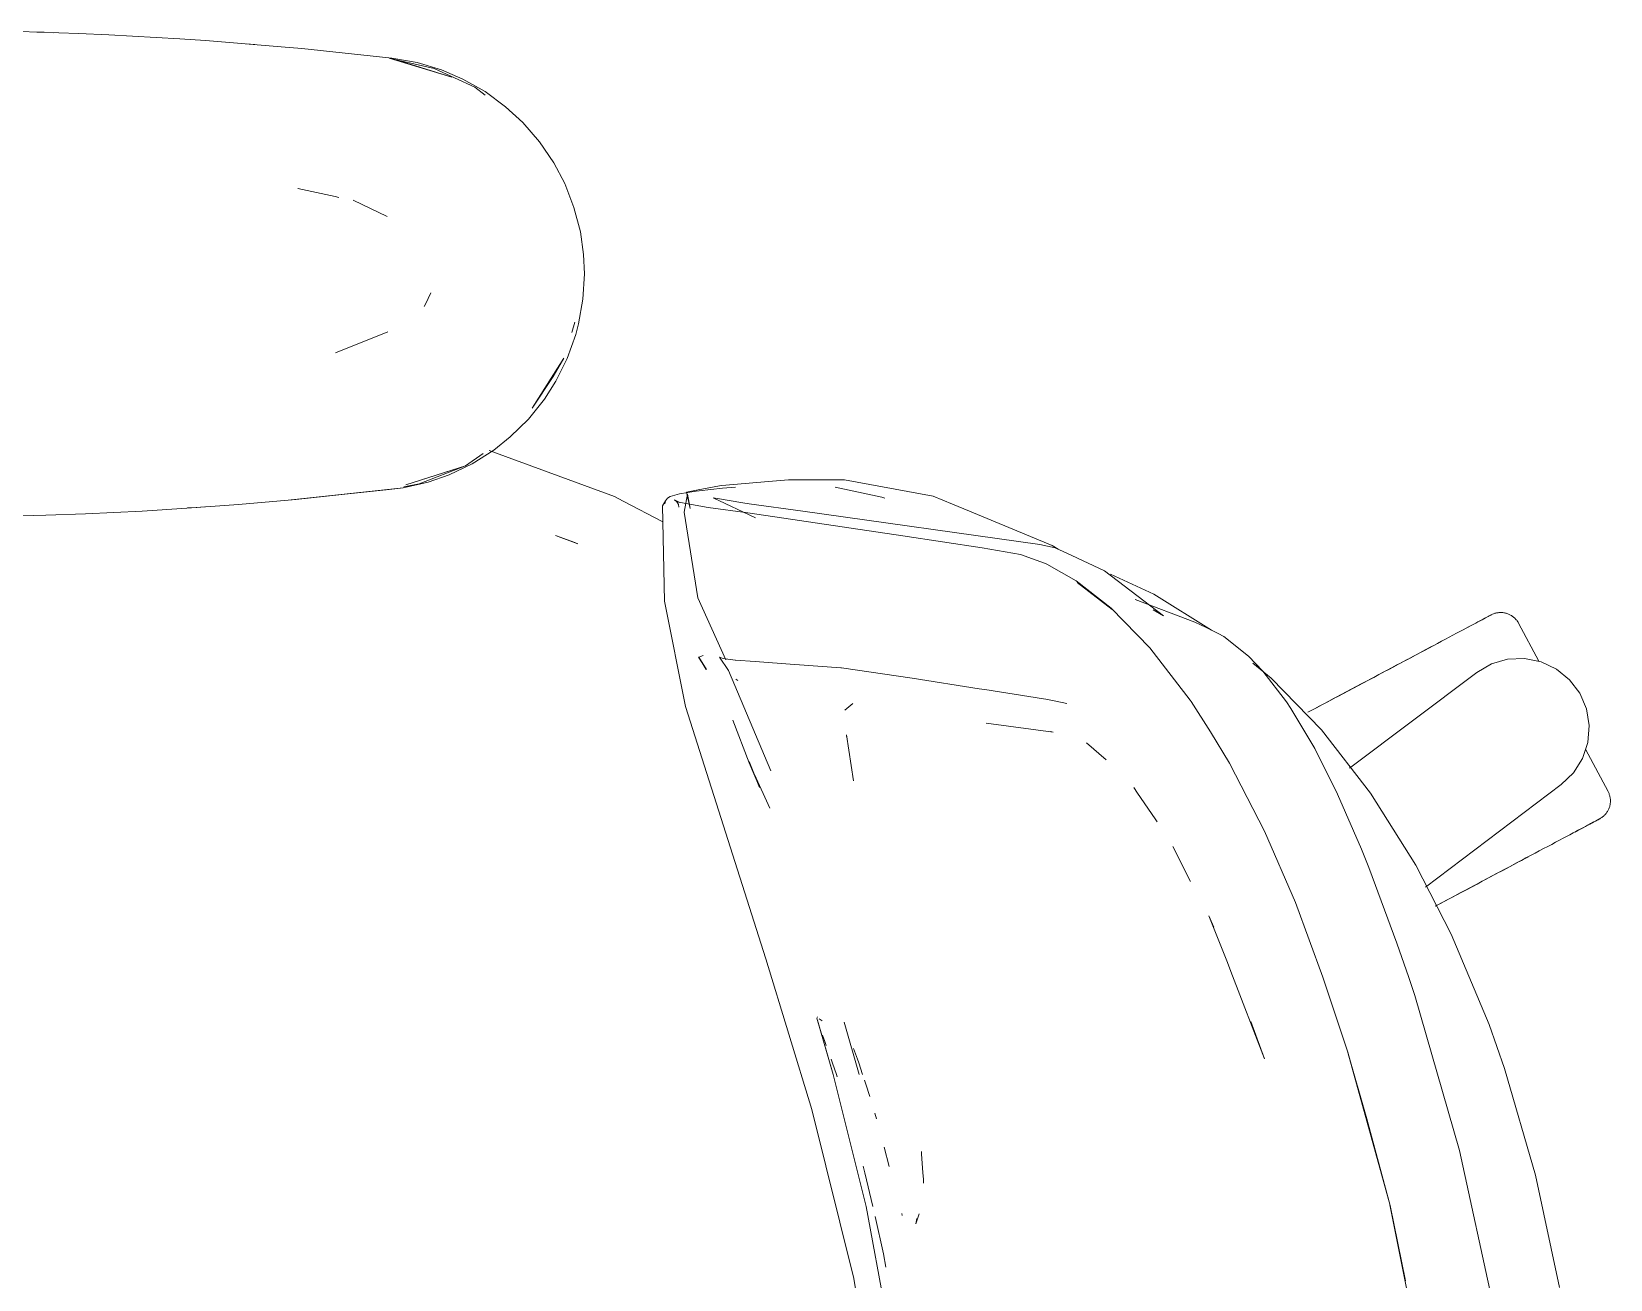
# Model space of a CAD drawing. Header units: millimetres. Extents: x 155927 to 295199, y -4084 to 97293.
# Drawn here: x 192864.7 to 193179, y 12822.4 to 13070.9 of the extents above; entities that cross this region are included whole.
import ezdxf

# ---------------------------------------------------------------- set-up
doc = ezdxf.new("R2010")
doc.units = ezdxf.units.MM
doc.header["$MEASUREMENT"] = 0
doc.layers.add('G-IMPT', color=8, linetype='CONTINUOUS', lineweight=9)
doc.layers.add('I-FURN', color=8, linetype='CONTINUOUS', lineweight=9)

msp = doc.modelspace()

# ---------------------------------------------------------------- linework, layer by layer
at = {"layer": 'G-IMPT'}
for p, q in [((192874.04, 13070.47), (192862.28, 13070.85)), ((192867.22, 13070.72), (192865.72, 13070.73)), ((192869.15, 13070.61), (192867.22, 13070.72)), ((192874.04, 13070.47), (192880.06, 13070.21)), ((192894.2, 13069.4), (192880.06, 13070.21)), ((192899.29, 13069.08), (192894.2, 13069.4)), ((192899.29, 13069.08), (192914.35, 13067.83)), ((192907.47, 13068.43), (192909.15, 13068.26)), ((192914.35, 13067.83), (192918.47, 13067.48)), ((192918.47, 13067.48), (192936.4, 13065.58)), ((192935.89, 13065.58), (192948.35, 13061.75)), ((192935.89, 13065.58), (192939.2, 13064.66)), ((192936.4, 13065.58), (192941.44, 13064.68)), ((192944.86, 13063.53), (192936.45, 13065.45)), ((192948.35, 13061.75), (192939.2, 13064.66)), ((192946.31, 13063.22), (192941.44, 13064.68)), ((192944.86, 13063.53), (192952.92, 13059.8)), ((192950.55, 13061.41), (192946.31, 13063.22)), ((192950.55, 13061.41), (192954.99, 13058.89)), ((192955.03, 13058.2), (192952.92, 13059.8)), ((192959.07, 13055.9), (192954.99, 13058.89)), ((192959.07, 13055.9), (192962.51, 13052.73)), ((192965.83, 13048.9), (192962.51, 13052.73)), ((192968.66, 13044.73), (192965.83, 13048.9)), ((192968.66, 13044.73), (192970.85, 13040.57)), ((192970.85, 13040.57), (192972.68, 13035.85)), ((192917.76, 13039.59), (192917.69, 13039.61)), ((192917.69, 13039.61), (192925.12, 13038.04)), ((192925.88, 13037.83), (192925.12, 13038.04)), ((192935.52, 13034), (192928.73, 13037.27)), ((192973.95, 13030.99), (192972.68, 13035.85)), ((192973.95, 13030.99), (192974.59, 13026.47)), ((192974.76, 13022.63), (192974.59, 13026.47)), ((192974.76, 13022.63), (192974.47, 13017.59)), ((192944.15, 13018.8), (192943.14, 13016.58)), ((192943.14, 13016.58), (192942.84, 13016.13)), ((192974.47, 13017.59), (192973.59, 13012.64)), ((192972.23, 13010.95), (192972.84, 13012.98)), ((192973.59, 13012.64), (192973.02, 13010.51)), ((192925.18, 13006.91), (192935.61, 13011.05)), ((192971.31, 13005.74), (192973.02, 13010.51)), ((192970.67, 13005.83), (192964.34, 12995.88)), ((192970.67, 13005.83), (192968.51, 13002.16)), ((192971.31, 13005.74), (192969.07, 13001.23)), ((192968.51, 13002.16), (192964.34, 12995.88)), ((192969.07, 13001.23), (192966.81, 12997.68)), ((192963.62, 12993.7), (192966.81, 12997.68)), ((192963.62, 12993.7), (192960.01, 12990.15)), ((192960.01, 12990.15), (192956.7, 12987.53)), ((192951.06, 12984.41), (192954.63, 12986.83)), ((192952.38, 12984.8), (192956.7, 12987.53)), ((192955.81, 12987.41), (192974.75, 12980.47)), ((192951.06, 12984.41), (192939.2, 12980.59)), ((192948.35, 12983.51), (192939.2, 12980.59)), ((192941.84, 12980.8), (192951.06, 12984.41)), ((192952.38, 12984.8), (192947.8, 12982.61)), ((192951.06, 12984.41), (192948.35, 12983.51)), ((192938.7, 12980.01), (192915.75, 12977.55)), ((192938.7, 12980.01), (192917.27, 12977.66)), ((192938.7, 12980.01), (192935.89, 12979.68)), ((192938.7, 12980.01), (192943.67, 12981.16)), ((192938.78, 12980.22), (192941.84, 12980.8)), ((192947.8, 12982.61), (192943.67, 12981.16)), ((192974.75, 12980.47), (192980.72, 12978.28)), ((193001.64, 12980.41), (192997.39, 12979.6)), ((192997.59, 12979.42), (193002.28, 12979.93)), ((193002.11, 12980.45), (193001.64, 12980.41)), ((193002.11, 12980.45), (193011.44, 12981.26)), ((193002.28, 12979.93), (193004.87, 12980.15)), ((193011.44, 12981.26), (193015.39, 12981.6)), ((193019.56, 12981.6), (193015.39, 12981.6)), ((193026.53, 12981.57), (193019.56, 12981.6)), ((193024.66, 12980.16), (193033.97, 12978.12)), ((193026.53, 12981.57), (193044.22, 12978.33)), ((192917.27, 12977.66), (192905.87, 12976.67)), ((192915.75, 12977.55), (192935.89, 12979.68)), ((192982.48, 12977.36), (192980.72, 12978.28)), ((192990.38, 12973.21), (192982.48, 12977.36)), ((192990.32, 12976.4), (192990.93, 12977.44)), ((192990.8, 12976.81), (192990.93, 12977.44)), ((192990.8, 12976.81), (192990.9, 12977.36)), ((192990.93, 12977.44), (192990.9, 12977.36)), ((192991.3, 12977.93), (192990.93, 12977.44)), ((192991.84, 12978.25), (192991.3, 12977.93)), ((192991.84, 12978.25), (192993.7, 12978.8)), ((192993.19, 12977.21), (192992.69, 12977.61)), ((192993.79, 12977.05), (192992.69, 12977.61)), ((192993.79, 12977.05), (192993.17, 12977.22)), ((192993.17, 12977.22), (192999.43, 12976.11)), ((192993.19, 12977.21), (192993.51, 12976.67)), ((192996.98, 12979.34), (192993.7, 12978.8)), ((192995.3, 12978.74), (192994.62, 12975.16)), ((192997.39, 12979.6), (192995.07, 12979.15)), ((192995.79, 12975.87), (192995.07, 12979.15)), ((192995.79, 12975.87), (192995.3, 12978.74)), ((192996.98, 12979.34), (192997.59, 12979.42)), ((193000.4, 12978.02), (193008.81, 12974.03)), ((193000.4, 12978.02), (193001.27, 12977.87)), ((193006.29, 12977.04), (193001.27, 12977.87)), ((193006.29, 12977.04), (193007.59, 12976.82)), ((193018.25, 12975.38), (193007.59, 12976.82)), ((193033.97, 12978.12), (193034.55, 12977.96)), ((193044.22, 12978.33), (193048.08, 12976.74)), ((192855.22, 12974.25), (192867.53, 12974.55)), ((192875.4, 12974.84), (192867.53, 12974.55)), ((192875.4, 12974.84), (192886.71, 12975.38)), ((192895.58, 12975.94), (192886.71, 12975.38)), ((192895.58, 12975.94), (192905.87, 12976.67)), ((192897.62, 12976.08), (192895.72, 12975.99)), ((192897.62, 12976.08), (192899.04, 12976.21)), ((192990.7, 12957.42), (192990.32, 12976.4)), ((192993.59, 12976.17), (192993.51, 12976.67)), ((192997.33, 12958.12), (192994.62, 12975.16)), ((192999.43, 12976.11), (193007.28, 12975)), ((193007.28, 12975), (193038.16, 12970.44)), ((193018.25, 12975.38), (193065.47, 12968.71)), ((193051.45, 12975.35), (193048.08, 12976.74)), ((193067.9, 12968.55), (193051.45, 12975.35)), ((192973.44, 12968.87), (192968.98, 12970.51)), ((192968.98, 12970.51), (192972.86, 12969.13)), ((192973.44, 12968.87), (192972.86, 12969.13)), ((193038.16, 12970.44), (193053.93, 12968.05)), ((193061.6, 12966.75), (193053.93, 12968.05)), ((193065.47, 12968.71), (193068.46, 12968.06)), ((193069.07, 12967.78), (193067.9, 12968.55)), ((193071.82, 12966.5), (193068.46, 12968.06)), ((193061.6, 12966.75), (193066.39, 12964.99)), ((193066.81, 12964.78), (193066.39, 12964.99)), ((193072.64, 12961.49), (193066.81, 12964.78)), ((193071.82, 12966.5), (193078.34, 12963.46)), ((193072.64, 12961.49), (193079.61, 12956.07)), ((193079.82, 12955.77), (193072.87, 12961.17)), ((193072.87, 12961.17), (193076.25, 12958.58)), ((193090.05, 12954.52), (193078.34, 12963.46)), ((193079.53, 12962.79), (193088.16, 12958.81)), ((192997.33, 12958.12), (193002.94, 12945.77)), ((193079.82, 12955.77), (193076.25, 12958.58)), ((193088.16, 12958.81), (193099.61, 12951.68)), ((192990.7, 12957.42), (192994.9, 12936.46)), ((193087.35, 12948.17), (193079.61, 12956.07)), ((193084.39, 12957.75), (193096.3, 12953.24)), ((193090.05, 12954.52), (193088.02, 12955.68)), ((193098.53, 12952.17), (193096.3, 12953.24)), ((193100.97, 12950.99), (193098.53, 12952.17)), ((193102.1, 12950.38), (193100.97, 12950.99)), ((193102.1, 12950.38), (193106.97, 12946.51)), ((192997.47, 12946.29), (192997.54, 12946.31)), ((192997.47, 12946.29), (192999.06, 12943.83)), ((192998.41, 12946.58), (192997.54, 12946.31)), ((192999.06, 12943.83), (192997.54, 12946.31)), ((192997.54, 12946.31), (192999.02, 12943.84)), ((193002.4, 12946), (193001.68, 12946.28)), ((193001.68, 12946.28), (193003.44, 12943.62)), ((193002.4, 12946), (193002.41, 12945.99)), ((193004.79, 12945.7), (193002.41, 12945.99)), ((193004.79, 12945.7), (193004.87, 12945.69)), ((193008.75, 12945.4), (193004.87, 12945.69)), ((193016.61, 12944.83), (193008.75, 12945.4)), ((193087.35, 12948.17), (193095.37, 12937.74)), ((193106.97, 12946.51), (193109.86, 12943.49)), ((193003.44, 12943.62), (193011.87, 12923.64)), ((193017.6, 12944.76), (193016.61, 12944.83)), ((193025.84, 12944.14), (193017.6, 12944.76)), ((193025.84, 12944.14), (193025.92, 12944.13)), ((193039.99, 12942.1), (193025.92, 12944.13)), ((193111.53, 12942.07), (193107.86, 12945.07)), ((193109.86, 12943.49), (193114.57, 12937.36)), ((193004.89, 12941.9), (193005.33, 12941.63)), ((193039.99, 12942.1), (193053.34, 12939.99)), ((193053.34, 12939.99), (193053.86, 12939.91)), ((193054.46, 12939.81), (193053.86, 12939.91)), ((193054.46, 12939.81), (193066.19, 12938.01)), ((193111.53, 12942.07), (193121.49, 12931.78)), ((193010.89, 12886.22), (192994.9, 12936.46)), ((193026.58, 12935.75), (193028.22, 12937.03)), ((193066.19, 12938.01), (193066.66, 12937.94)), ((193068.64, 12937.51), (193066.66, 12937.94)), ((193070.8, 12937.05), (193068.64, 12937.51)), ((193095.54, 12937.48), (193095.37, 12937.74)), ((193099.42, 12931.38), (193095.54, 12937.48)), ((193114.57, 12937.36), (193115.44, 12936.07)), ((193120.17, 12928.07), (193115.44, 12936.07)), ((193007.58, 12925.27), (193004.32, 12933.74)), ((193054.76, 12933.13), (193068.12, 12931.35)), ((193026.93, 12930.81), (193028.33, 12921.64)), ((193026.93, 12930.81), (193026.97, 12930.46)), ((193068.12, 12931.35), (193067.65, 12931.5)), ((193099.42, 12931.38), (193103.19, 12925.15)), ((193131.29, 12919.18), (193121.49, 12931.78)), ((193078.62, 12925.85), (193074.71, 12929.19)), ((193120.48, 12927.47), (193120.17, 12928.07)), ((193120.48, 12927.47), (193124.48, 12919.46)), ((193009.6, 12920.37), (193007.57, 12925.48)), ((193007.57, 12925.48), (193009.6, 12920.36)), ((193007.58, 12925.27), (193009.6, 12920.37)), ((193106.75, 12918.36), (193103.19, 12925.15)), ((193008.6, 12922.9), (193011.65, 12916.18)), ((193084.89, 12919.22), (193084.14, 12920.32)), ((193084.89, 12919.22), (193088.39, 12914.09)), ((193106.75, 12918.36), (193110.14, 12911.64)), ((193124.7, 12919.02), (193124.48, 12919.46)), ((193124.7, 12919.02), (193129.47, 12908.06)), ((193140.27, 12904.88), (193131.29, 12919.18)), ((193088.39, 12914.09), (193088.78, 12913.51)), ((193116.32, 12897.41), (193110.14, 12911.64)), ((193091.92, 12908.61), (193095.46, 12901.64)), ((193129.47, 12908.06), (193130.95, 12904.38)), ((193147.36, 12891.1), (193140.27, 12904.88)), ((193136.55, 12889.31), (193130.95, 12904.38)), ((193121.78, 12882.53), (193116.32, 12897.41)), ((193102.81, 12885.45), (193099.09, 12894.78)), ((193099.09, 12894.78), (193100.09, 12892.53)), ((193136.55, 12889.31), (193138.89, 12882.49)), ((193154.88, 12873.13), (193147.36, 12891.1)), ((193020.07, 12856.24), (193010.89, 12886.22)), ((193103.48, 12883.72), (193102.81, 12885.45)), ((193110.19, 12866.28), (193103.48, 12883.72)), ((193121.78, 12882.53), (193126.79, 12867.61)), ((193140.08, 12878.88), (193138.89, 12882.49)), ((193140.08, 12878.88), (193149.03, 12848.05)), ((193021.03, 12874.42), (193021.16, 12874.66)), ((193024.3, 12863.2), (193021.03, 12874.42)), ((193024.3, 12863.2), (193021.18, 12874.02)), ((193021.24, 12873.73), (193021.18, 12874.02)), ((193024.3, 12863.2), (193021.24, 12873.73)), ((193022.12, 12873.88), (193021.51, 12874.26)), ((193022.12, 12873.88), (193021.91, 12874.03)), ((193029.49, 12863.19), (193026.46, 12873.62)), ((193110.19, 12866.28), (193107.47, 12873.71)), ((193154.88, 12873.13), (193157.95, 12864.4)), ((193022.57, 12869.94), (193022.18, 12871.01)), ((193022.92, 12868.97), (193022.57, 12869.94)), ((193028.37, 12868.37), (193029.13, 12866.21)), ((193130.52, 12854.36), (193126.74, 12867.53)), ((193135.17, 12837.12), (193126.74, 12867.53)), ((193135.17, 12837.12), (193126.79, 12867.61)), ((193023.91, 12866.22), (193024.19, 12865.42)), ((193024.93, 12863.19), (193024.19, 12865.42)), ((193029.38, 12865.49), (193029.13, 12866.21)), ((193029.38, 12865.49), (193030.16, 12863.19)), ((193157.95, 12864.4), (193164.12, 12843.15)), ((193030.85, 12836.88), (193024.3, 12863.2)), ((193024.93, 12863.19), (193025.08, 12862.74)), ((193030.53, 12862.05), (193030.78, 12861.27)), ((193030.78, 12861.27), (193031.57, 12858.78)), ((193020.07, 12856.24), (193028.38, 12822.56)), ((193032.56, 12855.48), (193032.89, 12854.36)), ((193130.52, 12854.36), (193135.17, 12837.12)), ((193034.47, 12848.69), (193035.46, 12844.83)), ((193034.47, 12848.69), (193034.86, 12847.17)), ((193155.69, 12817.26), (193149.03, 12848.05)), ((193030.61, 12843.61), (193030.27, 12844.9)), ((193041.89, 12847.34), (193041.86, 12847.82)), ((193042.16, 12843.63), (193041.89, 12847.34)), ((193032.17, 12836.86), (193030.61, 12843.61)), ((193042.16, 12843.63), (193042.26, 12842.26)), ((193042.27, 12841.56), (193042.26, 12842.26)), ((193164.12, 12843.15), (193168.94, 12820.79)), ((193030.85, 12836.88), (193035.78, 12810.21)), ((193038.06, 12835.07), (193037.93, 12835.48)), ((193040.73, 12833.47), (193041.42, 12835.42)), ((193141.34, 12805.99), (193135.13, 12837.23)), ((193135.13, 12837.23), (193141.34, 12806.07)), ((193135.17, 12837.12), (193138.25, 12822.09)), ((193034.33, 12827.47), (193032.62, 12834.89)), ((193040.73, 12833.47), (193040.95, 12834.52)), ((193034.8, 12824.83), (193034.33, 12827.47)), ((193028.38, 12822.56), (193034.64, 12784.82))]:
    msp.add_line(p, q, dxfattribs=at)
at = {"layer": 'I-FURN'}
for p, q in [((193155.31, 12954.7), (193155.46, 12954.78)), ((193155.46, 12954.78), (193155.6, 12954.84)), ((193155.6, 12954.84), (193155.75, 12954.91)), ((193155.75, 12954.91), (193155.9, 12954.96)), ((193155.9, 12954.96), (193156.06, 12955.01)), ((193156.06, 12955.01), (193156.21, 12955.05)), ((193156.21, 12955.05), (193156.37, 12955.09)), ((193156.37, 12955.09), (193156.53, 12955.12)), ((193156.53, 12955.12), (193156.69, 12955.14)), ((193156.69, 12955.14), (193156.85, 12955.16)), ((193156.85, 12955.16), (193157.01, 12955.17)), ((193157.01, 12955.17), (193157.17, 12955.18)), ((193157.17, 12955.18), (193157.33, 12955.17)), ((193157.33, 12955.17), (193157.49, 12955.17)), ((193157.49, 12955.17), (193157.65, 12955.15)), ((193157.65, 12955.15), (193157.81, 12955.13)), ((193157.81, 12955.13), (193157.97, 12955.1)), ((193157.97, 12955.1), (193158.13, 12955.07)), ((193158.13, 12955.07), (193158.29, 12955.03)), ((193158.29, 12955.03), (193158.44, 12954.98)), ((193158.44, 12954.98), (193158.59, 12954.93)), ((193158.59, 12954.93), (193158.74, 12954.87)), ((193158.74, 12954.87), (193158.89, 12954.81)), ((193158.89, 12954.81), (193159.04, 12954.74)), ((193149.72, 12951.73), (193149.07, 12951.39)), ((193150.34, 12952.06), (193149.72, 12951.73)), ((193150.92, 12952.37), (193150.34, 12952.06)), ((193150.61, 12952.2), (193151.18, 12952.51)), ((193151.47, 12952.66), (193150.92, 12952.37)), ((193151.18, 12952.51), (193151.72, 12952.79)), ((193151.99, 12952.94), (193151.47, 12952.66)), ((193151.72, 12952.79), (193152.22, 12953.06)), ((193152.47, 12953.19), (193151.99, 12952.94)), ((193152.22, 12953.06), (193152.68, 12953.31)), ((193152.92, 12953.43), (193152.47, 12953.19)), ((193152.68, 12953.31), (193153.11, 12953.53)), ((193153.33, 12953.65), (193152.92, 12953.43)), ((193153.11, 12953.53), (193153.51, 12953.74)), ((193153.7, 12953.85), (193153.33, 12953.65)), ((193153.51, 12953.74), (193153.86, 12953.93)), ((193154.04, 12954.03), (193153.7, 12953.85)), ((193153.86, 12953.93), (193154.18, 12954.1)), ((193154.33, 12954.18), (193154.04, 12954.03)), ((193154.18, 12954.1), (193154.46, 12954.25)), ((193154.59, 12954.32), (193154.33, 12954.18)), ((193154.46, 12954.25), (193154.7, 12954.38)), ((193154.81, 12954.44), (193154.59, 12954.32)), ((193154.7, 12954.38), (193154.9, 12954.48)), ((193154.99, 12954.53), (193154.81, 12954.44)), ((193154.9, 12954.48), (193155.06, 12954.57)), ((193155.13, 12954.61), (193154.99, 12954.53)), ((193155.06, 12954.57), (193155.18, 12954.64)), ((193155.23, 12954.66), (193155.13, 12954.61)), ((193155.18, 12954.64), (193155.27, 12954.68)), ((193155.29, 12954.69), (193155.23, 12954.66)), ((193155.27, 12954.68), (193155.31, 12954.7)), ((193155.31, 12954.7), (193155.29, 12954.69)), ((193155.31, 12954.7), (193155.31, 12954.7)), ((193159.04, 12954.74), (193159.18, 12954.66)), ((193159.18, 12954.66), (193159.32, 12954.58)), ((193159.32, 12954.58), (193159.45, 12954.49)), ((193159.45, 12954.49), (193159.58, 12954.4)), ((193159.58, 12954.4), (193159.71, 12954.3)), ((193159.71, 12954.3), (193159.84, 12954.2)), ((193159.84, 12954.2), (193159.96, 12954.09)), ((193159.96, 12954.09), (193160.07, 12953.98)), ((193160.07, 12953.98), (193160.18, 12953.86)), ((193160.18, 12953.86), (193160.29, 12953.74)), ((193160.29, 12953.74), (193160.39, 12953.62)), ((193160.39, 12953.62), (193160.49, 12953.49)), ((193160.49, 12953.49), (193160.58, 12953.35)), ((193160.58, 12953.35), (193160.66, 12953.22)), ((193160.66, 12953.22), (193160.74, 12953.08)), ((193160.74, 12953.08), (193160.76, 12953.04)), ((193164.8, 12945.46), (193160.76, 12953.04)), ((193143.76, 12948.56), (193142.9, 12948.1)), ((193143.3, 12948.32), (193144.14, 12948.77)), ((193144.59, 12949), (193143.76, 12948.56)), ((193145.4, 12949.44), (193144.59, 12949)), ((193146.19, 12949.85), (193145.4, 12949.44)), ((193146.95, 12950.26), (193146.19, 12949.85)), ((193147.69, 12950.65), (193146.95, 12950.26)), ((193148.4, 12951.03), (193147.69, 12950.65)), ((193149.07, 12951.39), (193148.4, 12951.03)), ((193136.86, 12944.89), (193137.83, 12945.41)), ((193138.34, 12945.68), (193137.38, 12945.17)), ((193137.83, 12945.41), (193138.78, 12945.91)), ((193139.28, 12946.18), (193138.34, 12945.68)), ((193138.78, 12945.91), (193139.71, 12946.41)), ((193140.21, 12946.68), (193139.28, 12946.18)), ((193139.71, 12946.41), (193140.64, 12946.9)), ((193141.13, 12947.16), (193140.21, 12946.68)), ((193140.64, 12946.9), (193141.54, 12947.38)), ((193142.02, 12947.64), (193141.13, 12947.16)), ((193141.54, 12947.38), (193142.43, 12947.85)), ((193142.9, 12948.1), (193142.02, 12947.64)), ((193142.43, 12947.85), (193143.3, 12948.32)), ((193155.34, 12944.95), (193158.58, 12945.89)), ((193158.58, 12945.89), (193161.95, 12946.03)), ((193161.95, 12946.03), (193165.25, 12945.36)), ((193165.25, 12945.36), (193168.3, 12943.92)), ((193127.1, 12924.18), (193152.42, 12943.26)), ((193130.91, 12941.73), (193131.91, 12942.26)), ((193132.46, 12942.55), (193131.45, 12942.02)), ((193131.91, 12942.26), (193132.92, 12942.8)), ((193133.45, 12943.08), (193132.46, 12942.55)), ((193132.92, 12942.8), (193133.91, 12943.33)), ((193134.45, 12943.61), (193133.45, 12943.08)), ((193133.91, 12943.33), (193134.9, 12943.85)), ((193135.44, 12944.14), (193134.45, 12943.61)), ((193134.9, 12943.85), (193135.89, 12944.38)), ((193136.41, 12944.66), (193135.44, 12944.14)), ((193135.89, 12944.38), (193136.86, 12944.89)), ((193137.38, 12945.17), (193136.41, 12944.66)), ((193152.42, 12943.26), (193155.34, 12944.95)), ((193168.3, 12943.92), (193170.92, 12941.79)), ((193124.92, 12938.54), (193125.9, 12939.07)), ((193126.44, 12939.35), (193125.45, 12938.83)), ((193125.9, 12939.07), (193126.9, 12939.6)), ((193127.44, 12939.88), (193126.44, 12939.35)), ((193126.9, 12939.6), (193127.9, 12940.13)), ((193128.44, 12940.41), (193127.44, 12939.88)), ((193127.9, 12940.13), (193128.9, 12940.66)), ((193129.44, 12940.95), (193128.44, 12940.41)), ((193128.9, 12940.66), (193129.9, 12941.19)), ((193130.45, 12941.48), (193129.44, 12940.95)), ((193129.9, 12941.19), (193130.91, 12941.73)), ((193131.45, 12942.02), (193130.45, 12941.48)), ((193170.92, 12941.79), (193172.95, 12939.1)), ((193172.95, 12939.1), (193174.28, 12935.99)), ((193119.22, 12935.52), (193120.14, 12936)), ((193120.64, 12936.27), (193119.72, 12935.78)), ((193120.14, 12936), (193121.07, 12936.5)), ((193121.58, 12936.77), (193120.64, 12936.27)), ((193121.07, 12936.5), (193122.01, 12937)), ((193122.53, 12937.27), (193121.58, 12936.77)), ((193122.01, 12937), (193122.97, 12937.51)), ((193123.49, 12937.78), (193122.53, 12937.27)), ((193122.97, 12937.51), (193123.94, 12938.02)), ((193124.46, 12938.3), (193123.49, 12937.78)), ((193123.94, 12938.02), (193124.92, 12938.54)), ((193125.45, 12938.83), (193124.46, 12938.3)), ((193174.28, 12935.99), (193174.82, 12932.67)), ((193119.72, 12935.78), (193118.81, 12935.3)), ((193174.82, 12932.67), (193174.55, 12929.3)), ((193174.55, 12929.3), (193173.49, 12926.1)), ((193178.58, 12919.54), (193174.1, 12927.95)), ((193173.49, 12926.1), (193171.69, 12923.25)), ((193169.26, 12920.91), (193142.2, 12900.51)), ((193171.69, 12923.25), (193169.26, 12920.91)), ((193178.58, 12919.54), (193178.65, 12919.4)), ((193178.65, 12919.4), (193178.72, 12919.25)), ((193178.72, 12919.25), (193178.78, 12919.1)), ((193178.78, 12919.1), (193178.83, 12918.95)), ((193178.83, 12918.95), (193178.88, 12918.79)), ((193178.88, 12918.79), (193178.92, 12918.64)), ((193178.92, 12918.64), (193178.96, 12918.48)), ((193178.96, 12918.48), (193178.99, 12918.32)), ((193178.99, 12918.32), (193179.01, 12918.16)), ((193179.02, 12917.2), (193179, 12917.04)), ((193179.01, 12918.16), (193179.03, 12918)), ((193179.04, 12917.36), (193179.02, 12917.2)), ((193179.03, 12918), (193179.04, 12917.84)), ((193179.04, 12917.84), (193179.05, 12917.68)), ((193179.05, 12917.52), (193179.04, 12917.36)), ((193179.05, 12917.68), (193179.05, 12917.52)), ((193176.59, 12913.92), (193176.41, 12913.82)), ((193176.5, 12913.87), (193176.66, 12913.96)), ((193176.73, 12913.99), (193176.59, 12913.92)), ((193176.66, 12913.96), (193176.78, 12914.02)), ((193176.83, 12914.05), (193176.73, 12913.99)), ((193176.78, 12914.02), (193176.86, 12914.06)), ((193176.89, 12914.08), (193176.83, 12914.05)), ((193176.86, 12914.06), (193176.9, 12914.09)), ((193176.91, 12914.09), (193176.89, 12914.08)), ((193176.9, 12914.09), (193176.91, 12914.09)), ((193176.95, 12914.11), (193176.91, 12914.09)), ((193177.09, 12914.19), (193176.95, 12914.11)), ((193177.22, 12914.28), (193177.09, 12914.19)), ((193177.36, 12914.37), (193177.22, 12914.28)), ((193177.49, 12914.46), (193177.36, 12914.37)), ((193177.61, 12914.56), (193177.49, 12914.46)), ((193177.73, 12914.67), (193177.61, 12914.56)), ((193177.85, 12914.78), (193177.73, 12914.67)), ((193177.96, 12914.9), (193177.85, 12914.78)), ((193178.07, 12915.02), (193177.96, 12914.9)), ((193178.17, 12915.14), (193178.07, 12915.02)), ((193178.27, 12915.27), (193178.17, 12915.14)), ((193178.36, 12915.4), (193178.27, 12915.27)), ((193178.45, 12915.54), (193178.36, 12915.4)), ((193178.53, 12915.68), (193178.45, 12915.54)), ((193178.61, 12915.82), (193178.53, 12915.68)), ((193178.68, 12915.96), (193178.61, 12915.82)), ((193178.74, 12916.11), (193178.68, 12915.96)), ((193178.8, 12916.26), (193178.74, 12916.11)), ((193178.85, 12916.41), (193178.8, 12916.26)), ((193178.9, 12916.57), (193178.85, 12916.41)), ((193178.94, 12916.72), (193178.9, 12916.57)), ((193178.97, 12916.88), (193178.94, 12916.72)), ((193179, 12917.04), (193178.97, 12916.88)), ((193170.31, 12910.58), (193170.97, 12910.93)), ((193170.97, 12910.93), (193171.61, 12911.27)), ((193171.61, 12911.27), (193172.21, 12911.59)), ((193172.52, 12911.75), (193171.93, 12911.44)), ((193172.21, 12911.59), (193172.78, 12911.89)), ((193173.07, 12912.05), (193172.52, 12911.75)), ((193172.78, 12911.89), (193173.31, 12912.18)), ((193173.59, 12912.32), (193173.07, 12912.05)), ((193173.31, 12912.18), (193173.81, 12912.44)), ((193174.07, 12912.58), (193173.59, 12912.32)), ((193173.81, 12912.44), (193174.28, 12912.69)), ((193174.51, 12912.82), (193174.07, 12912.58)), ((193174.28, 12912.69), (193174.71, 12912.92)), ((193174.92, 12913.03), (193174.51, 12912.82)), ((193174.71, 12912.92), (193175.1, 12913.13)), ((193175.3, 12913.23), (193174.92, 12913.03)), ((193175.1, 12913.13), (193175.46, 12913.32)), ((193175.63, 12913.41), (193175.3, 12913.23)), ((193175.46, 12913.32), (193175.77, 12913.49)), ((193175.93, 12913.57), (193175.63, 12913.41)), ((193175.77, 12913.49), (193176.05, 12913.63)), ((193176.19, 12913.71), (193175.93, 12913.57)), ((193176.05, 12913.63), (193176.29, 12913.76)), ((193176.41, 12913.82), (193176.19, 12913.71)), ((193176.29, 12913.76), (193176.5, 12913.87)), ((193164.03, 12907.24), (193164.89, 12907.7)), ((193164.89, 12907.7), (193165.74, 12908.15)), ((193165.74, 12908.15), (193166.57, 12908.59)), ((193166.57, 12908.59), (193167.37, 12909.01)), ((193167.37, 12909.01), (193168.14, 12909.43)), ((193168.14, 12909.43), (193168.89, 12909.83)), ((193168.89, 12909.83), (193169.61, 12910.21)), ((193169.61, 12910.21), (193170.31, 12910.58)), ((193158.98, 12904.56), (193158.01, 12904.04)), ((193158.46, 12904.28), (193159.42, 12904.79)), ((193159.94, 12905.06), (193158.98, 12904.56)), ((193159.42, 12904.79), (193160.37, 12905.3)), ((193160.88, 12905.57), (193159.94, 12905.06)), ((193160.37, 12905.3), (193161.31, 12905.79)), ((193161.81, 12906.06), (193160.88, 12905.57)), ((193161.31, 12905.79), (193162.23, 12906.29)), ((193162.72, 12906.55), (193161.81, 12906.06)), ((193162.23, 12906.29), (193163.14, 12906.77)), ((193163.14, 12906.77), (193164.03, 12907.24)), ((193153.05, 12901.4), (193152.04, 12900.87)), ((193152.51, 12901.11), (193153.51, 12901.65)), ((193154.05, 12901.94), (193153.05, 12901.4)), ((193153.51, 12901.65), (193154.51, 12902.18)), ((193155.05, 12902.47), (193154.05, 12901.94)), ((193154.51, 12902.18), (193155.51, 12902.71)), ((193156.04, 12902.99), (193155.05, 12902.47)), ((193155.51, 12902.71), (193156.5, 12903.24)), ((193157.03, 12903.52), (193156.04, 12902.99)), ((193156.5, 12903.24), (193157.48, 12903.76)), ((193158.01, 12904.04), (193157.03, 12903.52)), ((193157.48, 12903.76), (193158.46, 12904.28)), ((193147.04, 12898.21), (193146.06, 12897.69)), ((193146.51, 12897.93), (193147.5, 12898.45)), ((193148.04, 12898.74), (193147.04, 12898.21)), ((193147.5, 12898.45), (193148.49, 12898.98)), ((193149.03, 12899.27), (193148.04, 12898.74)), ((193148.49, 12898.98), (193149.49, 12899.51)), ((193150.03, 12899.8), (193149.03, 12899.27)), ((193149.49, 12899.51), (193150.5, 12900.04)), ((193151.04, 12900.33), (193150.03, 12899.8)), ((193150.5, 12900.04), (193151.5, 12900.58)), ((193152.04, 12900.87), (193151.04, 12900.33)), ((193151.5, 12900.58), (193152.51, 12901.11)), ((193145.09, 12897.17), (193144.24, 12896.72)), ((193144.24, 12896.72), (193144.56, 12896.89)), ((193144.56, 12896.89), (193145.53, 12897.41)), ((193146.06, 12897.69), (193145.09, 12897.17)), ((193145.53, 12897.41), (193146.51, 12897.93))]:
    msp.add_line(p, q, dxfattribs=at)

doc.saveas('drawing.dxf')
